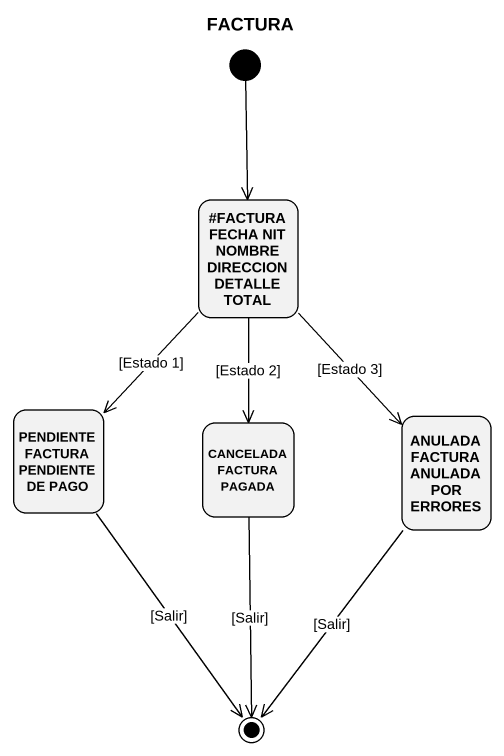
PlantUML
@startuml
title FACTURA
hide empty description
state "#FACTURA FECHA NIT NOMBRE DIRECCION DETALLE TOTAL" as FACTURA_FECHA_NIT_NOMBRE
state "PENDIENTE FACTURA PENDIENTE DE PAGO" as PENDIENTE_FACTURA_PENDIENTE
state "CANCELADA FACTURA PAGADA" as CANCELADA_FACTURA_PAGADA
state "ANULADA FACTURA ANULADA POR ERRORES" as ANULADA_FACTURA_ANULADA_POR
[*] --> FACTURA_FECHA_NIT_NOMBRE
FACTURA_FECHA_NIT_NOMBRE --> PENDIENTE_FACTURA_PENDIENTE : [Estado 1]
FACTURA_FECHA_NIT_NOMBRE --> CANCELADA_FACTURA_PAGADA : [Estado 2]
FACTURA_FECHA_NIT_NOMBRE --> ANULADA_FACTURA_ANULADA_POR : [Estado 3]
PENDIENTE_FACTURA_PENDIENTE --> [*] : [Salir]
CANCELADA_FACTURA_PAGADA --> [*] : [Salir]
ANULADA_FACTURA_ANULADA_POR --> [*] : [Salir]
@enduml
